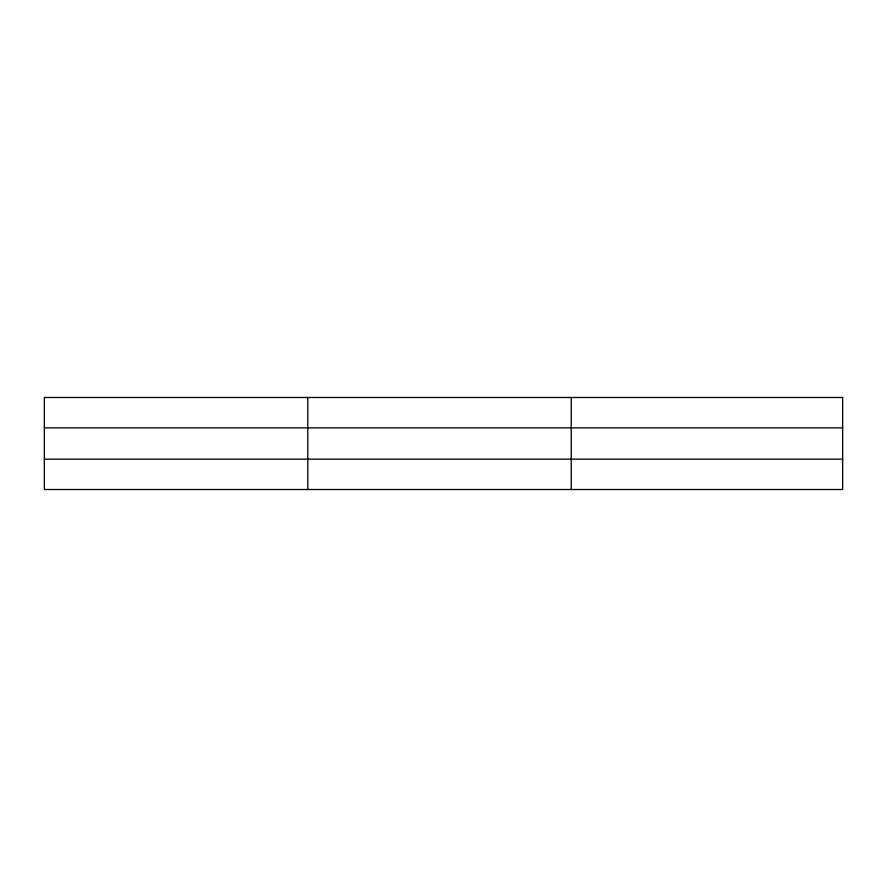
<?xml version="1.0" encoding="UTF-8"?>
<svg xmlns="http://www.w3.org/2000/svg" width="887" height="887" viewBox="0 0 887 887"><rect width="100%" height="100%" fill="white"/><g stroke="black" fill="none" stroke-linecap="round" stroke-linejoin="round"><path stroke-width="1.33" d="M307.789 489.513L307.789 397.487M571.228 489.513L571.228 397.487M44.35 427.856L842.65 427.856M44.35 459.144L842.65 459.144M842.65 397.487L842.65 489.513L44.35 489.513L44.35 397.487L842.65 397.487"/></g></svg>
